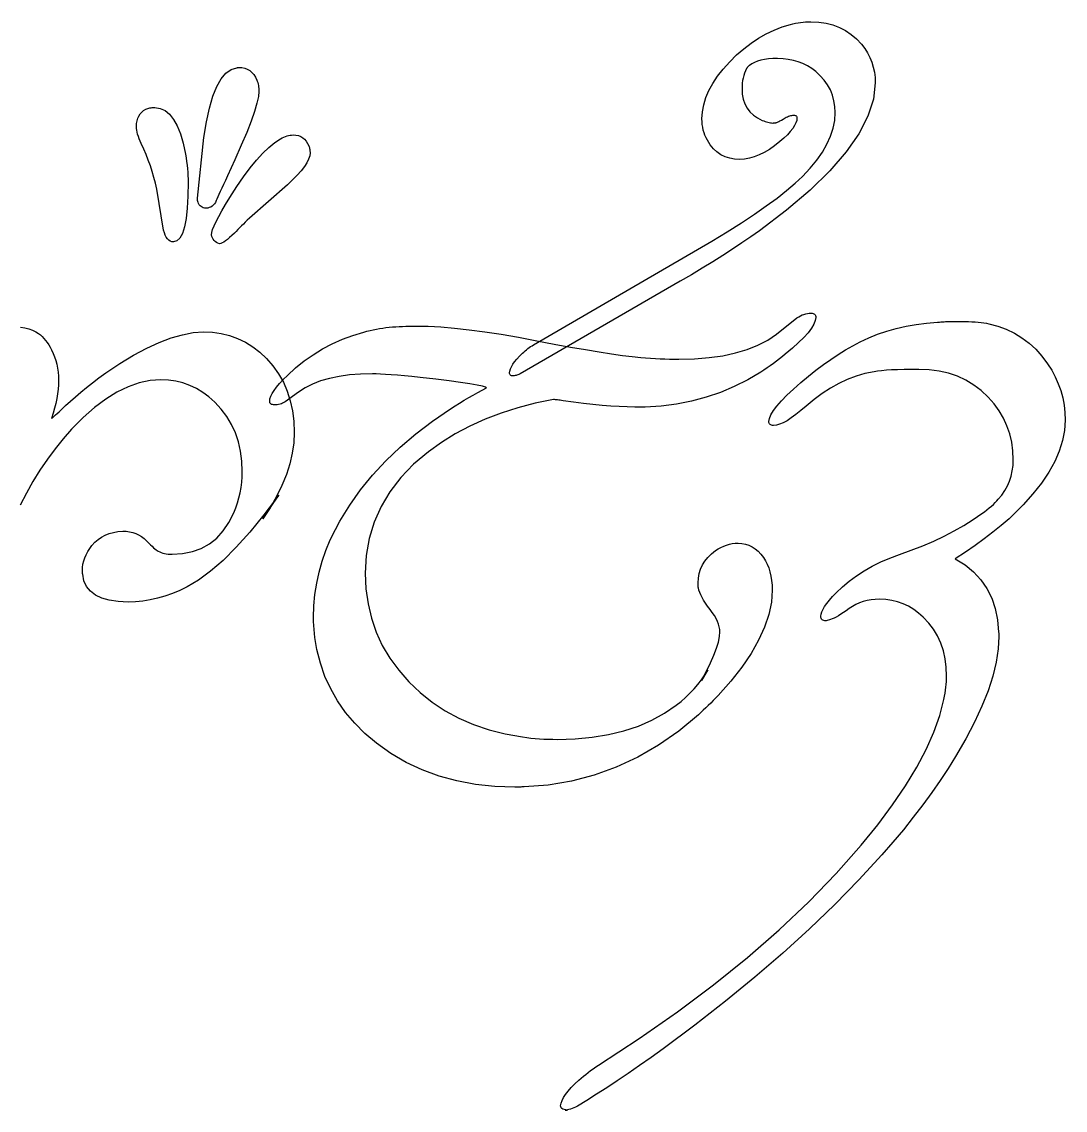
# Model space of a CAD drawing. Extents: x -35 to 35, y -2.4 to 2.4.
# Drawn here: x -5.605 to -2.092, y -1.903 to 1.762 of the extents above; entities that cross this region are included whole.
import ezdxf

# ---------------------------------------------------------------- set-up
doc = ezdxf.new("R2010")
doc.units = 0
doc.layers.add('INSCRIPTION', color=7, linetype='CONTINUOUS')

msp = doc.modelspace()

# ---------------------------------------------------------------- linework, layer by layer
at = {"layer": 'INSCRIPTION'}
for points in [[(-3.3152, 1.4349), (-3.3137, 1.4585), (-3.3093, 1.4823), (-3.302, 1.5062), (-3.2918, 1.5301), (-3.2787, 1.5542), (-3.2626, 1.5783), (-3.2436, 1.6026), (-3.2217, 1.6269), (-3.1985, 1.65), (-3.1746, 1.671), (-3.1501, 1.6898), (-3.1249, 1.7066), (-3.099, 1.7213), (-3.0725, 1.7338), (-3.0454, 1.7443), (-3.0176, 1.7526), (-3.0088, 1.7547), (-3.0001, 1.7566), (-2.9916, 1.7581), (-2.9831, 1.7594), (-2.9747, 1.7604), (-2.9665, 1.7611), (-2.9583, 1.7615), (-2.9502, 1.7617), (-2.9482, 1.7617), (-2.9222, 1.7605), (-2.8976, 1.757), (-2.8743, 1.7511), (-2.8524, 1.7428), (-2.8318, 1.7322), (-2.8126, 1.7192), (-2.7948, 1.7039), (-2.7782, 1.6863), (-2.7674, 1.6719), (-2.758, 1.657), (-2.7501, 1.6416), (-2.7436, 1.6257), (-2.7385, 1.6092), (-2.7349, 1.5922), (-2.7327, 1.5746), (-2.732, 1.5565), (-2.7381, 1.5012), (-2.7564, 1.4439), (-2.7869, 1.3846), (-2.8295, 1.3233), (-2.8844, 1.2599), (-2.9514, 1.1946), (-3.0307, 1.1272), (-3.1221, 1.0578), (-3.1509, 1.0376), (-3.181, 1.017), (-3.2124, 0.9962), (-3.2451, 0.9751), (-3.279, 0.9537), (-3.3142, 0.9321), (-3.3508, 0.9101), (-3.3886, 0.8879), (-3.9275, 0.5762), (-3.9312, 0.5745), (-3.9347, 0.5731), (-3.938, 0.5719), (-3.9411, 0.5709), (-3.944, 0.5701), (-3.9468, 0.5696), (-3.9493, 0.5692), (-3.9517, 0.5691), (-3.9543, 0.5693), (-3.9565, 0.5698), (-3.9584, 0.5705), (-3.96, 0.5716), (-3.9612, 0.573), (-3.962, 0.5748), (-3.9626, 0.5768), (-3.9627, 0.5792), (-3.9621, 0.5857), (-3.96, 0.5928), (-3.9567, 0.6003), (-3.9519, 0.6083), (-3.9458, 0.6169), (-3.9384, 0.6259), (-3.9296, 0.6355), (-3.9195, 0.6455), (-3.915, 0.6497), (-3.9104, 0.6537), (-3.9058, 0.6575), (-3.9012, 0.6611), (-3.8965, 0.6646), (-3.8918, 0.6678), (-3.8871, 0.6708), (-3.8823, 0.6737), (-3.282, 1.0226), (-3.2304, 1.0542), (-3.1826, 1.0845), (-3.1388, 1.1136), (-3.0987, 1.1415), (-3.0626, 1.1682), (-3.0303, 1.1936), (-3.0019, 1.2178), (-2.9773, 1.2408), (-2.9514, 1.2684), (-2.9289, 1.2957), (-2.9099, 1.3229), (-2.8944, 1.3499), (-2.8823, 1.3767), (-2.8736, 1.4033), (-2.8685, 1.4297), (-2.8667, 1.456), (-2.8677, 1.4764), (-2.8708, 1.4959), (-2.8759, 1.5145), (-2.8831, 1.5322), (-2.8923, 1.5489), (-2.9035, 1.5648), (-2.9168, 1.5797), (-2.9321, 1.5937), (-2.9458, 1.6041), (-2.9601, 1.6131), (-2.9752, 1.6207), (-2.9909, 1.6269), (-3.0073, 1.6318), (-3.0245, 1.6352), (-3.0423, 1.6373), (-3.0608, 1.638), (-3.0766, 1.6376), (-3.0912, 1.6365), (-3.1047, 1.6347), (-3.1171, 1.6322), (-3.1283, 1.629), (-3.1385, 1.625), (-3.1475, 1.6203), (-3.1553, 1.6149), (-3.157, 1.6136), (-3.1586, 1.6123), (-3.16, 1.6109), (-3.1613, 1.6096), (-3.1625, 1.6082), (-3.1636, 1.6068), (-3.1645, 1.6053), (-3.1654, 1.6038), (-3.1689, 1.5962), (-3.172, 1.5883), (-3.1746, 1.5803), (-3.1767, 1.5721), (-3.1783, 1.5637), (-3.1795, 1.5552), (-3.1802, 1.5464), (-3.1804, 1.5374), (-3.1794, 1.5184), (-3.1762, 1.5009), (-3.1708, 1.4851), (-3.1634, 1.4708), (-3.1537, 1.4582), (-3.142, 1.4471), (-3.1281, 1.4377), (-3.1121, 1.4298), (-3.1071, 1.4277), (-3.1023, 1.4259), (-3.0977, 1.4243), (-3.0932, 1.4231), (-3.0889, 1.4221), (-3.0847, 1.4214), (-3.0807, 1.4209), (-3.0769, 1.4208), (-3.0756, 1.4208), (-3.0744, 1.4209), (-3.0731, 1.4209), (-3.0719, 1.421), (-3.0706, 1.4212), (-3.0693, 1.4214), (-3.0681, 1.4216), (-3.0668, 1.4218), (-3.0655, 1.4221), (-3.0634, 1.4228), (-3.0606, 1.4241), (-3.057, 1.4258), (-3.0528, 1.4281), (-3.0478, 1.4308), (-3.0421, 1.4341), (-3.0357, 1.4379), (-3.0315, 1.44), (-3.0274, 1.4418), (-3.0235, 1.4434), (-3.0198, 1.4447), (-3.0162, 1.4457), (-3.0128, 1.4464), (-3.0096, 1.4468), (-3.0065, 1.4469), (-3.0039, 1.4468), (-3.0017, 1.4464), (-2.9998, 1.4457), (-2.9982, 1.4447), (-2.997, 1.4434), (-2.9961, 1.4418), (-2.9956, 1.44), (-2.9954, 1.4379), (-2.9963, 1.4298), (-2.999, 1.4212), (-3.0035, 1.4121), (-3.0098, 1.4024), (-3.0178, 1.3922), (-3.0277, 1.3815), (-3.0393, 1.3703), (-3.0527, 1.3585), (-3.0707, 1.3443), (-3.0883, 1.3321), (-3.1056, 1.3217), (-3.1226, 1.3132), (-3.1393, 1.3066), (-3.1557, 1.3019), (-3.1717, 1.2991), (-3.1875, 1.2981), (-3.2053, 1.2991), (-3.2219, 1.3021), (-3.2373, 1.3072), (-3.2516, 1.3142), (-3.2647, 1.3233), (-3.2767, 1.3343), (-3.2875, 1.3474), (-3.2971, 1.3625), (-3.3013, 1.3709), (-3.305, 1.3794), (-3.3081, 1.3882), (-3.3107, 1.3972), (-3.3126, 1.4063), (-3.3141, 1.4156), (-3.3149, 1.4252), (-3.3152, 1.4349)], [(-4.9843, 1.1342), (-4.9892, 1.1345), (-4.9936, 1.1355), (-4.9976, 1.1371), (-5.0012, 1.1392), (-5.0044, 1.1421), (-5.0072, 1.1455), (-5.0095, 1.1496), (-5.0115, 1.1543), (-5.012, 1.1559), (-5.0124, 1.1574), (-5.0127, 1.159), (-5.013, 1.1606), (-5.0132, 1.1623), (-5.0134, 1.1639), (-5.0135, 1.1657), (-5.0135, 1.1674), (-4.9914, 1.3715), (-4.9828, 1.4247), (-4.9728, 1.4711), (-4.9612, 1.5107), (-4.9481, 1.5435), (-4.9336, 1.5695), (-4.9175, 1.5887), (-4.8999, 1.6012), (-4.8808, 1.6068), (-4.88, 1.6071), (-4.8792, 1.6073), (-4.8784, 1.6074), (-4.8775, 1.6076), (-4.8766, 1.6077), (-4.8757, 1.6078), (-4.8747, 1.6078), (-4.8737, 1.6078), (-4.8636, 1.6072), (-4.8541, 1.6052), (-4.8455, 1.6019), (-4.8375, 1.5973), (-4.8304, 1.5913), (-4.824, 1.5841), (-4.8183, 1.5755), (-4.8134, 1.5656), (-4.8118, 1.5612), (-4.8103, 1.5567), (-4.8091, 1.5521), (-4.8081, 1.5472), (-4.8074, 1.5423), (-4.8068, 1.5371), (-4.8065, 1.5318), (-4.8064, 1.5264), (-4.808, 1.5096), (-4.813, 1.4875), (-4.8212, 1.4601), (-4.8328, 1.4273), (-4.8476, 1.3892), (-4.8658, 1.3458), (-4.8872, 1.297), (-4.9119, 1.2428), (-4.9191, 1.2274), (-4.9256, 1.2135), (-4.9315, 1.2009), (-4.9366, 1.1898), (-4.941, 1.1801), (-4.9448, 1.1717), (-4.9478, 1.1648), (-4.9502, 1.1594), (-4.9531, 1.1535), (-4.9564, 1.1484), (-4.9601, 1.144), (-4.9642, 1.1405), (-4.9687, 1.1378), (-4.9735, 1.1358), (-4.9787, 1.1346), (-4.9843, 1.1342)], [(-5.2186, 1.4087), (-5.2181, 1.4189), (-5.2167, 1.4282), (-5.2142, 1.4367), (-5.2108, 1.4444), (-5.2065, 1.4513), (-5.2011, 1.4574), (-5.1948, 1.4626), (-5.1875, 1.467), (-5.1841, 1.4685), (-5.1807, 1.4697), (-5.1771, 1.4707), (-5.1734, 1.4716), (-5.1695, 1.4722), (-5.1656, 1.4727), (-5.1615, 1.473), (-5.1573, 1.4731), (-5.1392, 1.4702), (-5.1225, 1.4625), (-5.1074, 1.4501), (-5.0937, 1.4329), (-5.0815, 1.4109), (-5.0708, 1.3841), (-5.0615, 1.3525), (-5.0537, 1.3162), (-5.0516, 1.3033), (-5.0498, 1.2907), (-5.0482, 1.2784), (-5.0469, 1.2664), (-5.0459, 1.2548), (-5.0452, 1.2434), (-5.0448, 1.2324), (-5.0447, 1.2217), (-5.0454, 1.1746), (-5.0478, 1.1337), (-5.0516, 1.0992), (-5.057, 1.0709), (-5.0639, 1.0489), (-5.0724, 1.0332), (-5.0824, 1.0237), (-5.0939, 1.0206), (-5.0997, 1.0212), (-5.1051, 1.023), (-5.1099, 1.0261), (-5.1143, 1.0304), (-5.1182, 1.0359), (-5.1217, 1.0427), (-5.1246, 1.0506), (-5.1271, 1.0598), (-5.1503, 1.1976), (-5.1548, 1.2178), (-5.1599, 1.2377), (-5.1656, 1.2574), (-5.1719, 1.2768), (-5.1787, 1.2958), (-5.1861, 1.3146), (-5.194, 1.3332), (-5.2025, 1.3514), (-5.2063, 1.3598), (-5.2096, 1.3678), (-5.2123, 1.3755), (-5.2146, 1.3828), (-5.2164, 1.3898), (-5.2176, 1.3965), (-5.2184, 1.4028), (-5.2186, 1.4087)], [(-4.9662, 1.0447), (-4.9653, 1.0524), (-4.9623, 1.0624), (-4.9575, 1.0747), (-4.9507, 1.0892), (-4.9419, 1.1061), (-4.9312, 1.1252), (-4.9185, 1.1467), (-4.9039, 1.1704), (-4.8806, 1.2069), (-4.8578, 1.2401), (-4.8357, 1.2698), (-4.8142, 1.2961), (-4.7932, 1.319), (-4.7729, 1.3386), (-4.7531, 1.3547), (-4.734, 1.3675), (-4.7283, 1.3706), (-4.7227, 1.3732), (-4.7172, 1.3755), (-4.7118, 1.3773), (-4.7066, 1.3787), (-4.7015, 1.3798), (-4.6966, 1.3804), (-4.6917, 1.3806), (-4.6823, 1.38), (-4.6737, 1.3782), (-4.6659, 1.3753), (-4.6588, 1.3713), (-4.6525, 1.366), (-4.6471, 1.3596), (-4.6424, 1.3521), (-4.6384, 1.3434), (-4.6375, 1.3406), (-4.6367, 1.3378), (-4.636, 1.3349), (-4.6354, 1.3321), (-4.635, 1.3292), (-4.6347, 1.3262), (-4.6345, 1.3232), (-4.6344, 1.3202), (-4.6356, 1.3102), (-4.6392, 1.2992), (-4.6452, 1.2872), (-4.6535, 1.2742), (-4.6643, 1.2603), (-4.6774, 1.2454), (-4.6929, 1.2295), (-4.7108, 1.2127), (-4.8385, 1.1), (-4.8455, 1.0935), (-4.8522, 1.0871), (-4.8588, 1.0807), (-4.8652, 1.0744), (-4.8714, 1.0681), (-4.8774, 1.062), (-4.8832, 1.0558), (-4.8888, 1.0498), (-4.8973, 1.0419), (-4.9052, 1.0351), (-4.9124, 1.0291), (-4.919, 1.0241), (-4.925, 1.0201), (-4.9303, 1.017), (-4.935, 1.0148), (-4.9391, 1.0136), (-4.9446, 1.0158), (-4.9495, 1.0185), (-4.9538, 1.0217), (-4.9574, 1.0254), (-4.9605, 1.0295), (-4.963, 1.0341), (-4.9649, 1.0392), (-4.9662, 1.0447)], [(-3.3926, 0.6254), (-3.3404, 0.6268), (-3.2914, 0.6307), (-3.2455, 0.6373), (-3.2028, 0.6465), (-3.1633, 0.6584), (-3.127, 0.6729), (-3.0938, 0.6901), (-3.0638, 0.7099), (-2.9954, 0.7652), (-2.9896, 0.7687), (-2.9838, 0.7718), (-2.9779, 0.7744), (-2.9721, 0.7765), (-2.9661, 0.7782), (-2.9602, 0.7793), (-2.9542, 0.78), (-2.9482, 0.7803), (-2.9444, 0.7801), (-2.9411, 0.7794), (-2.9384, 0.7783), (-2.9361, 0.7768), (-2.9343, 0.7748), (-2.9331, 0.7724), (-2.9323, 0.7695), (-2.9321, 0.7662), (-2.9337, 0.7553), (-2.9385, 0.743), (-2.9465, 0.7295), (-2.9577, 0.7147), (-2.9721, 0.6986), (-2.9898, 0.6812), (-3.0106, 0.6625), (-3.0346, 0.6425), (-3.0445, 0.6343), (-3.0545, 0.6263), (-3.0646, 0.6185), (-3.0749, 0.6109), (-3.0852, 0.6034), (-3.0957, 0.5961), (-3.1064, 0.5891), (-3.1171, 0.5822), (-3.161, 0.5562), (-3.2063, 0.5334), (-3.2529, 0.5138), (-3.3009, 0.4975), (-3.3502, 0.4844), (-3.4008, 0.4745), (-3.4529, 0.4679), (-3.5062, 0.4645), (-3.5105, 0.4645), (-3.5148, 0.4645), (-3.5192, 0.4645), (-3.5236, 0.4645), (-3.528, 0.4645), (-3.5324, 0.4645), (-3.5369, 0.4645), (-3.5414, 0.4645), (-3.567, 0.4649), (-3.5938, 0.4659), (-3.622, 0.4675), (-3.6515, 0.4698), (-3.6824, 0.4728), (-3.7145, 0.4764), (-3.748, 0.4807), (-3.7828, 0.4857), (-3.7877, 0.4864), (-3.7923, 0.487), (-3.7967, 0.4876), (-3.8009, 0.4882), (-3.8047, 0.4886), (-3.8084, 0.4891), (-3.8118, 0.4894), (-3.8149, 0.4897), (-3.8763, 0.4773), (-3.9351, 0.4621), (-3.9915, 0.4442), (-4.0454, 0.4236), (-4.0969, 0.4002), (-4.1458, 0.3741), (-4.1923, 0.3453), (-4.2362, 0.3137), (-4.286, 0.2715), (-4.3291, 0.2267), (-4.3655, 0.1793), (-4.3954, 0.1295), (-4.4186, 0.077), (-4.4351, 0.0221), (-4.4451, -0.0355), (-4.4484, -0.0955), (-4.4461, -0.1479), (-4.4392, -0.1983), (-4.4278, -0.2468), (-4.4117, -0.2934), (-4.3911, -0.338), (-4.3658, -0.3808), (-4.336, -0.4216), (-4.3016, -0.4605), (-4.2637, -0.4969), (-4.223, -0.5295), (-4.1795, -0.5583), (-4.1332, -0.5835), (-4.084, -0.6048), (-4.032, -0.6225), (-3.9772, -0.6364), (-3.9195, -0.6465), (-3.9051, -0.6484), (-3.8907, -0.6501), (-3.8762, -0.6514), (-3.8617, -0.6526), (-3.8471, -0.6535), (-3.8324, -0.6541), (-3.8177, -0.6545), (-3.8029, -0.6546), (-3.742, -0.6528), (-3.6843, -0.6474), (-3.6296, -0.6385), (-3.5779, -0.6259), (-3.5293, -0.6098), (-3.4837, -0.5901), (-3.4411, -0.5668), (-3.4017, -0.54), (-3.3855, -0.5271), (-3.3701, -0.5136), (-3.3556, -0.4996), (-3.3418, -0.4849), (-3.3289, -0.4697), (-3.3168, -0.4538), (-3.3055, -0.4374), (-3.2951, -0.4203), (-3.3164, -0.4563), (-3.3001, -0.4253), (-3.2863, -0.3969), (-3.275, -0.371), (-3.2662, -0.3477), (-3.2599, -0.3268), (-3.2561, -0.3084), (-3.2549, -0.2926), (-3.2554, -0.2842), (-3.2569, -0.2754), (-3.2595, -0.2664), (-3.2632, -0.2572), (-3.2678, -0.2476), (-3.2735, -0.2377), (-3.2803, -0.2276), (-3.288, -0.2172), (-3.2961, -0.2064), (-3.3033, -0.1961), (-3.3096, -0.1863), (-3.3149, -0.177), (-3.3194, -0.1682), (-3.3229, -0.1599), (-3.3255, -0.1521), (-3.3273, -0.1448), (-3.3275, -0.1428), (-3.3277, -0.1407), (-3.3279, -0.1386), (-3.328, -0.1365), (-3.3281, -0.1343), (-3.3282, -0.1322), (-3.3282, -0.1299), (-3.3283, -0.1277), (-3.3273, -0.1115), (-3.3246, -0.096), (-3.3201, -0.0813), (-3.3137, -0.0674), (-3.3055, -0.0542), (-3.2955, -0.0417), (-3.2836, -0.03), (-3.2699, -0.0191), (-3.2606, -0.0132), (-3.2512, -0.0081), (-3.2418, -0.0038), (-3.2322, -0.0003), (-3.2226, 0.0025), (-3.213, 0.0045), (-3.2033, 0.0056), (-3.1935, 0.006), (-3.1807, 0.0053), (-3.1686, 0.003), (-3.157, -0.0008), (-3.146, -0.006), (-3.1356, -0.0128), (-3.1258, -0.0211), (-3.1166, -0.0309), (-3.108, -0.0422), (-3.1012, -0.0532), (-3.0953, -0.0649), (-3.0903, -0.0774), (-3.0862, -0.0907), (-3.083, -0.1048), (-3.0807, -0.1197), (-3.0793, -0.1354), (-3.0789, -0.1518), (-3.0817, -0.1924), (-3.0903, -0.234), (-3.1045, -0.2767), (-3.1244, -0.3205), (-3.15, -0.3654), (-3.1813, -0.4114), (-3.2182, -0.4586), (-3.2609, -0.5068), (-3.2692, -0.5155), (-3.2775, -0.5241), (-3.2858, -0.5325), (-3.2941, -0.5407), (-3.3024, -0.5488), (-3.3107, -0.5567), (-3.319, -0.5645), (-3.3273, -0.5721), (-3.3932, -0.6265), (-3.4612, -0.674), (-3.5313, -0.7146), (-3.6035, -0.7484), (-3.6778, -0.7752), (-3.7543, -0.7952), (-3.8328, -0.8083), (-3.9135, -0.8145), (-3.9173, -0.8147), (-3.9211, -0.8149), (-3.9249, -0.8151), (-3.9288, -0.8152), (-3.9327, -0.8153), (-3.9367, -0.8154), (-3.9406, -0.8155), (-3.9446, -0.8155), (-4.0126, -0.8132), (-4.0779, -0.8062), (-4.1403, -0.7947), (-4.2, -0.7785), (-4.257, -0.7577), (-4.3111, -0.7323), (-4.3626, -0.7023), (-4.4112, -0.6677), (-4.4495, -0.635), (-4.484, -0.6004), (-4.5148, -0.5639), (-4.5417, -0.5254), (-4.5648, -0.4849), (-4.5841, -0.4426), (-4.5996, -0.3982), (-4.6113, -0.3519), (-4.6139, -0.3386), (-4.6161, -0.3252), (-4.618, -0.3118), (-4.6196, -0.2984), (-4.6208, -0.2849), (-4.6217, -0.2714), (-4.6222, -0.2579), (-4.6224, -0.2443), (-4.6212, -0.2052), (-4.6178, -0.1666), (-4.612, -0.1286), (-4.604, -0.0913), (-4.5937, -0.0545), (-4.5811, -0.0183), (-4.5662, 0.0173), (-4.549, 0.0523), (-4.5339, 0.0804), (-4.501, 0.1336), (-4.4642, 0.1851), (-4.4236, 0.2349), (-4.379, 0.2831), (-4.3306, 0.3295), (-4.2782, 0.3742), (-4.222, 0.4172), (-4.1618, 0.4585), (-4.1463, 0.4684), (-4.1308, 0.478), (-4.1155, 0.4873), (-4.1002, 0.4962), (-4.0851, 0.5049), (-4.07, 0.5132), (-4.055, 0.5212), (-4.0402, 0.5289), (-4.0437, 0.5317), (-4.0541, 0.5349), (-4.0716, 0.5386), (-4.096, 0.5427), (-4.1274, 0.5474), (-4.1657, 0.5525), (-4.2111, 0.558), (-4.2634, 0.5641), (-4.2912, 0.5669), (-4.3168, 0.5694), (-4.3402, 0.5714), (-4.3614, 0.5731), (-4.3804, 0.5745), (-4.3972, 0.5754), (-4.4119, 0.576), (-4.4243, 0.5762), (-4.4642, 0.5752), (-4.5017, 0.5723), (-4.5366, 0.5675), (-4.5691, 0.5608), (-4.599, 0.5522), (-4.6264, 0.5417), (-4.6513, 0.5292), (-4.6736, 0.5148), (-4.7179, 0.4816), (-4.7222, 0.4793), (-4.7266, 0.4772), (-4.731, 0.4755), (-4.7355, 0.4741), (-4.74, 0.473), (-4.7447, 0.4722), (-4.7493, 0.4717), (-4.7541, 0.4716), (-4.7579, 0.4718), (-4.7611, 0.4724), (-4.7639, 0.4734), (-4.7661, 0.4749), (-4.7679, 0.4767), (-4.7692, 0.4789), (-4.7699, 0.4816), (-4.7702, 0.4847), (-4.7692, 0.4922), (-4.7665, 0.5006), (-4.7618, 0.51), (-4.7553, 0.5204), (-4.747, 0.5316), (-4.7368, 0.5439), (-4.7247, 0.557), (-4.7108, 0.5711), (-4.6831, 0.5963), (-4.654, 0.6195), (-4.6237, 0.6407), (-4.5922, 0.6599), (-4.5594, 0.6771), (-4.5253, 0.6924), (-4.49, 0.7056), (-4.4534, 0.7169), (-4.4429, 0.7196), (-4.4323, 0.7221), (-4.4216, 0.7244), (-4.4109, 0.7265), (-4.4002, 0.7284), (-4.3895, 0.7301), (-4.3788, 0.7317), (-4.368, 0.733), (-4.3571, 0.734), (-4.346, 0.7348), (-4.3348, 0.7355), (-4.3235, 0.736), (-4.312, 0.7365), (-4.3003, 0.7368), (-4.2884, 0.737), (-4.2765, 0.737), (-4.2367, 0.7363), (-4.1938, 0.734), (-4.1478, 0.7301), (-4.0987, 0.7247), (-4.0465, 0.7178), (-3.9912, 0.7093), (-3.9328, 0.6993), (-3.8712, 0.6878), (-3.8123, 0.6766), (-3.7577, 0.6665), (-3.7075, 0.6577), (-3.6616, 0.6501), (-3.62, 0.6436), (-3.5828, 0.6384), (-3.5499, 0.6343), (-3.5213, 0.6315), (-3.5048, 0.6301), (-3.4884, 0.6288), (-3.4721, 0.6278), (-3.456, 0.6269), (-3.4399, 0.6263), (-3.424, 0.6258), (-3.4083, 0.6255), (-3.3926, 0.6254)], [(-3.0739, 0.4022), (-3.0776, 0.4024), (-3.0809, 0.403), (-3.0837, 0.404), (-3.0859, 0.4055), (-3.0877, 0.4073), (-3.0889, 0.4096), (-3.0897, 0.4122), (-3.09, 0.4153), (-3.0883, 0.4259), (-3.0832, 0.4382), (-3.0748, 0.4522), (-3.0631, 0.4678), (-3.0479, 0.4851), (-3.0294, 0.5041), (-3.0076, 0.5247), (-2.9824, 0.547), (-2.957, 0.5683), (-2.9318, 0.5884), (-2.9066, 0.6072), (-2.8816, 0.6249), (-2.8566, 0.6414), (-2.8317, 0.6567), (-2.8069, 0.6708), (-2.7823, 0.6838), (-2.7536, 0.6973), (-2.7238, 0.7094), (-2.693, 0.7199), (-2.6611, 0.729), (-2.6281, 0.7365), (-2.5941, 0.7426), (-2.559, 0.7471), (-2.5228, 0.7501), (-2.5191, 0.7504), (-2.5152, 0.7506), (-2.5114, 0.7509), (-2.5075, 0.7511), (-2.5036, 0.7514), (-2.4996, 0.7516), (-2.4957, 0.7519), (-2.4917, 0.7521), (-2.4303, 0.7521), (-2.4183, 0.752), (-2.4068, 0.7517), (-2.3959, 0.7511), (-2.3856, 0.7504), (-2.3758, 0.7494), (-2.3666, 0.7482), (-2.358, 0.7467), (-2.3499, 0.7451), (-2.3195, 0.737), (-2.2908, 0.7265), (-2.2636, 0.7134), (-2.238, 0.6978), (-2.2141, 0.6797), (-2.1917, 0.6591), (-2.171, 0.636), (-2.1518, 0.6103), (-2.1379, 0.5885), (-2.1258, 0.566), (-2.1157, 0.5431), (-2.1073, 0.5196), (-2.1008, 0.4956), (-2.0962, 0.471), (-2.0934, 0.4459), (-2.0925, 0.4203), (-2.0947, 0.3859), (-2.1013, 0.3512), (-2.1124, 0.316), (-2.1279, 0.2805), (-2.1479, 0.2447), (-2.1722, 0.2084), (-2.201, 0.1718), (-2.2343, 0.1347), (-2.2572, 0.1115), (-2.2817, 0.0884), (-2.3078, 0.0655), (-2.3356, 0.0427), (-2.3649, 0.0202), (-2.3958, -0.0021), (-2.4284, -0.0243), (-2.4625, -0.0463), (-2.4297, -0.0671), (-2.401, -0.0907), (-2.3765, -0.1173), (-2.3562, -0.1468), (-2.34, -0.1792), (-2.3281, -0.2144), (-2.3203, -0.2526), (-2.3167, -0.2936), (-2.3165, -0.2954), (-2.3163, -0.2971), (-2.3161, -0.2989), (-2.316, -0.3006), (-2.3158, -0.3024), (-2.3158, -0.3042), (-2.3157, -0.3059), (-2.3157, -0.3077), (-2.318, -0.3501), (-2.3248, -0.3948), (-2.3362, -0.4418), (-2.3522, -0.4912), (-2.3727, -0.5429), (-2.3977, -0.5969), (-2.4273, -0.6532), (-2.4615, -0.7119), (-2.4865, -0.7523), (-2.5132, -0.793), (-2.5417, -0.834), (-2.5719, -0.8753), (-2.6038, -0.9169), (-2.6374, -0.9589), (-2.6728, -1.0011), (-2.7099, -1.0437), (-2.7867, -1.1272), (-2.8679, -1.2101), (-2.9534, -1.2924), (-3.0432, -1.3743), (-3.1374, -1.4556), (-3.2359, -1.5364), (-3.3387, -1.6166), (-3.4459, -1.6963), (-3.4865, -1.7255), (-3.5258, -1.7532), (-3.5638, -1.7795), (-3.6005, -1.8044), (-3.6359, -1.8278), (-3.6701, -1.8498), (-3.7029, -1.8703), (-3.7345, -1.8894), (-3.7408, -1.8927), (-3.7469, -1.8955), (-3.7525, -1.8979), (-3.7579, -1.8999), (-3.7628, -1.9015), (-3.7675, -1.9026), (-3.7718, -1.9032), (-3.7757, -1.9034), (-3.7677, -1.9032), (-3.7738, -1.9025), (-3.779, -1.9013), (-3.7833, -1.8997), (-3.7866, -1.8976), (-3.7889, -1.895), (-3.7903, -1.8919), (-3.7908, -1.8884), (-3.7894, -1.8797), (-3.7862, -1.8705), (-3.7812, -1.8606), (-3.7745, -1.8501), (-3.7659, -1.839), (-3.7555, -1.8273), (-3.7434, -1.8149), (-3.7295, -1.8019), (-3.722, -1.7954), (-3.7144, -1.7889), (-3.7065, -1.7826), (-3.6983, -1.7762), (-3.6899, -1.77), (-3.6812, -1.7638), (-3.6723, -1.7577), (-3.6631, -1.7516), (-3.5268, -1.6624), (-3.3978, -1.5722), (-3.2763, -1.481), (-3.1621, -1.3889), (-3.0553, -1.2957), (-2.9559, -1.2017), (-2.8639, -1.1066), (-2.7792, -1.0105), (-2.7236, -0.9419), (-2.674, -0.8754), (-2.6303, -0.811), (-2.5925, -0.7486), (-2.5606, -0.6883), (-2.5347, -0.6301), (-2.5147, -0.5739), (-2.5007, -0.5199), (-2.4986, -0.5094), (-2.4968, -0.4991), (-2.4952, -0.489), (-2.4939, -0.4791), (-2.4929, -0.4694), (-2.4922, -0.4599), (-2.4918, -0.4506), (-2.4917, -0.4414), (-2.4929, -0.4115), (-2.4966, -0.383), (-2.5027, -0.3561), (-2.5113, -0.3306), (-2.5223, -0.3065), (-2.5358, -0.284), (-2.5517, -0.2629), (-2.5701, -0.2433), (-2.5858, -0.2292), (-2.6023, -0.2169), (-2.6196, -0.2066), (-2.6377, -0.1981), (-2.6566, -0.1915), (-2.6762, -0.1868), (-2.6967, -0.1839), (-2.7179, -0.183), (-2.7323, -0.1835), (-2.7461, -0.185), (-2.7595, -0.1874), (-2.7725, -0.1908), (-2.7849, -0.1952), (-2.7969, -0.2005), (-2.8084, -0.2069), (-2.8195, -0.2142), (-2.8295, -0.2214), (-2.8389, -0.2278), (-2.8477, -0.2335), (-2.8559, -0.2386), (-2.8635, -0.2428), (-2.8706, -0.2464), (-2.877, -0.2493), (-2.8828, -0.2514), (-2.8969, -0.2554), (-2.9011, -0.2552), (-2.9048, -0.2545), (-2.9079, -0.2533), (-2.9105, -0.2516), (-2.9124, -0.2495), (-2.9139, -0.2469), (-2.9147, -0.2439), (-2.915, -0.2403), (-2.9142, -0.2331), (-2.9118, -0.2252), (-2.9078, -0.2164), (-2.9022, -0.2069), (-2.895, -0.1966), (-2.8861, -0.1855), (-2.8757, -0.1736), (-2.8637, -0.1609), (-2.8426, -0.1406), (-2.8198, -0.1215), (-2.7956, -0.1037), (-2.7697, -0.087), (-2.7423, -0.0715), (-2.7133, -0.0572), (-2.6827, -0.0441), (-2.6505, -0.0322), (-2.6106, -0.0179), (-2.5721, -0.0028), (-2.5352, 0.0131), (-2.4997, 0.0299), (-2.4658, 0.0476), (-2.4333, 0.066), (-2.4024, 0.0854), (-2.373, 0.1056), (-2.3642, 0.1121), (-2.356, 0.1184), (-2.3483, 0.1246), (-2.3411, 0.1307), (-2.3344, 0.1367), (-2.3283, 0.1425), (-2.3228, 0.1483), (-2.3177, 0.1538), (-2.3059, 0.1682), (-2.2957, 0.1833), (-2.2871, 0.1989), (-2.28, 0.2152), (-2.2745, 0.2321), (-2.2706, 0.2496), (-2.2682, 0.2678), (-2.2674, 0.2866), (-2.2688, 0.3169), (-2.2727, 0.3461), (-2.2793, 0.3742), (-2.2886, 0.4012), (-2.3004, 0.427), (-2.3149, 0.4517), (-2.3321, 0.4753), (-2.3519, 0.4977), (-2.3753, 0.5196), (-2.4004, 0.5386), (-2.4271, 0.5547), (-2.4555, 0.5679), (-2.4854, 0.5781), (-2.5171, 0.5854), (-2.5503, 0.5898), (-2.5852, 0.5912), (-2.6111, 0.5911), (-2.635, 0.5907), (-2.6568, 0.5901), (-2.6767, 0.5892), (-2.6945, 0.5881), (-2.7104, 0.5867), (-2.7242, 0.5851), (-2.736, 0.5832), (-2.7666, 0.5768), (-2.7967, 0.5681), (-2.8261, 0.557), (-2.8549, 0.5437), (-2.8831, 0.5281), (-2.9108, 0.5102), (-2.9378, 0.49), (-2.9643, 0.4676), (-2.9823, 0.4522), (-2.999, 0.439), (-3.0146, 0.4277), (-3.0289, 0.4185), (-3.042, 0.4114), (-3.0538, 0.4063), (-3.0645, 0.4032), (-3.0739, 0.4022)]]:
    msp.add_lwpolyline(points, close=True, dxfattribs=at)
msp.add_lwpolyline([(-5.6085, 0.7337), (-5.5939, 0.7313), (-5.5806, 0.7279), (-5.5686, 0.7235), (-5.5579, 0.7182), (-5.5484, 0.7119), (-5.5422, 0.7071), (-5.5362, 0.7017), (-5.5304, 0.6956), (-5.5248, 0.689), (-5.5194, 0.6818), (-5.5141, 0.674), (-5.5091, 0.6656), (-5.5042, 0.6566), (-5.4988, 0.6451), (-5.4941, 0.6332), (-5.4901, 0.621), (-5.4868, 0.6083), (-5.4843, 0.5953), (-5.4825, 0.5819), (-5.4814, 0.5682), (-5.4811, 0.554), (-5.4814, 0.5393), (-5.4825, 0.5242), (-5.4843, 0.5087), (-5.4868, 0.493), (-5.4901, 0.4768), (-5.4941, 0.4603), (-5.4988, 0.4435), (-5.5042, 0.4263), (-5.5035, 0.4268), (-5.5018, 0.4282), (-5.4992, 0.4304), (-5.4956, 0.4336), (-5.4912, 0.4377), (-5.4857, 0.4427), (-5.4793, 0.4487), (-5.472, 0.4555), (-5.4571, 0.4697), (-5.4412, 0.4843), (-5.4241, 0.4993), (-5.4059, 0.5146), (-5.3866, 0.5302), (-5.3663, 0.5462), (-5.3448, 0.5625), (-5.3222, 0.5792), (-5.2742, 0.611), (-5.2281, 0.6388), (-5.184, 0.6623), (-5.142, 0.6817), (-5.1018, 0.697), (-5.0637, 0.7081), (-5.0276, 0.7151), (-4.9934, 0.7179), (-4.9628, 0.7165), (-4.9334, 0.7123), (-4.9051, 0.7052), (-4.878, 0.6953), (-4.8521, 0.6826), (-4.8273, 0.667), (-4.8037, 0.6487), (-4.7812, 0.6274), (-4.7593, 0.6027), (-4.7403, 0.5761), (-4.7242, 0.5477), (-4.7111, 0.5176), (-4.7009, 0.4856), (-4.6936, 0.4519), (-4.6892, 0.4164), (-4.6877, 0.3791), (-4.6894, 0.3442), (-4.6943, 0.3088), (-4.7026, 0.273), (-4.7141, 0.2368), (-4.729, 0.2001), (-4.7471, 0.163), (-4.7685, 0.1255), (-4.7933, 0.0875), (-4.7395, 0.1675), (-4.7894, 0.1019), (-4.8373, 0.0434), (-4.8833, -0.0078), (-4.9273, -0.0518), (-4.9694, -0.0887), (-5.0095, -0.1183), (-5.0477, -0.1408), (-5.0728, -0.1528), (-5.0978, -0.1632), (-5.1228, -0.172), (-5.1477, -0.1792), (-5.1726, -0.1848), (-5.1974, -0.1888), (-5.2221, -0.1913), (-5.2468, -0.1921), (-5.2806, -0.1906), (-5.3103, -0.1862), (-5.3357, -0.1789), (-5.3569, -0.1687), (-5.3739, -0.1555), (-5.3867, -0.1395), (-5.3953, -0.1205), (-5.3996, -0.0985), (-5.3999, -0.097), (-5.4001, -0.0955), (-5.4002, -0.094), (-5.4004, -0.0925), (-5.4005, -0.091), (-5.4006, -0.0895), (-5.4006, -0.088), (-5.4006, -0.0865), (-5.4001, -0.0755), (-5.3986, -0.0646), (-5.3961, -0.0539), (-5.3926, -0.0432), (-5.3881, -0.0327), (-5.3825, -0.0224), (-5.376, -0.0121), (-5.3684, -0.002), (-5.3587, 0.0089), (-5.348, 0.0184), (-5.3364, 0.0265), (-5.324, 0.0332), (-5.3106, 0.0385), (-5.2962, 0.0425), (-5.281, 0.0451), (-5.2649, 0.0463), (-5.2533, 0.046), (-5.2421, 0.0446), (-5.2314, 0.0422), (-5.2211, 0.0387), (-5.2113, 0.0342), (-5.2019, 0.0285), (-5.193, 0.0218), (-5.1844, 0.0141), (-5.1779, 0.0071), (-5.1718, 0.0009), (-5.1662, -0.0045), (-5.1611, -0.0093), (-5.1564, -0.0133), (-5.1522, -0.0167), (-5.1485, -0.0192), (-5.1452, -0.0211), (-5.1403, -0.0235), (-5.1352, -0.0255), (-5.1298, -0.0272), (-5.1241, -0.0287), (-5.1182, -0.0298), (-5.112, -0.0305), (-5.1056, -0.031), (-5.099, -0.0312), (-5.0634, -0.029), (-5.0305, -0.0224), (-5.0004, -0.0115), (-4.973, 0.0038), (-4.9484, 0.0234), (-4.9265, 0.0474), (-4.9073, 0.0758), (-4.8908, 0.1086), (-4.8842, 0.1251), (-4.8785, 0.1418), (-4.8737, 0.1587), (-4.8697, 0.176), (-4.8666, 0.1934), (-4.8644, 0.2112), (-4.8631, 0.2291), (-4.8627, 0.2474), (-4.8641, 0.2822), (-4.8685, 0.3155), (-4.8757, 0.3471), (-4.8858, 0.3771), (-4.8988, 0.4054), (-4.9147, 0.4321), (-4.9335, 0.4572), (-4.9552, 0.4806), (-4.9749, 0.4983), (-4.9955, 0.5136), (-5.0169, 0.5266), (-5.0391, 0.5372), (-5.0622, 0.5454), (-5.086, 0.5513), (-5.1107, 0.5549), (-5.1362, 0.5561), (-5.1728, 0.5535), (-5.2096, 0.5457), (-5.2468, 0.5327), (-5.2842, 0.5146), (-5.322, 0.4912), (-5.36, 0.4627), (-5.3983, 0.429), (-5.4368, 0.3901), (-5.4654, 0.3578), (-5.4926, 0.324), (-5.5186, 0.2888), (-5.5434, 0.2521), (-5.5669, 0.2141), (-5.5892, 0.1746), (-5.6102, 0.1338)], dxfattribs=at)

doc.saveas('drawing.dxf')
